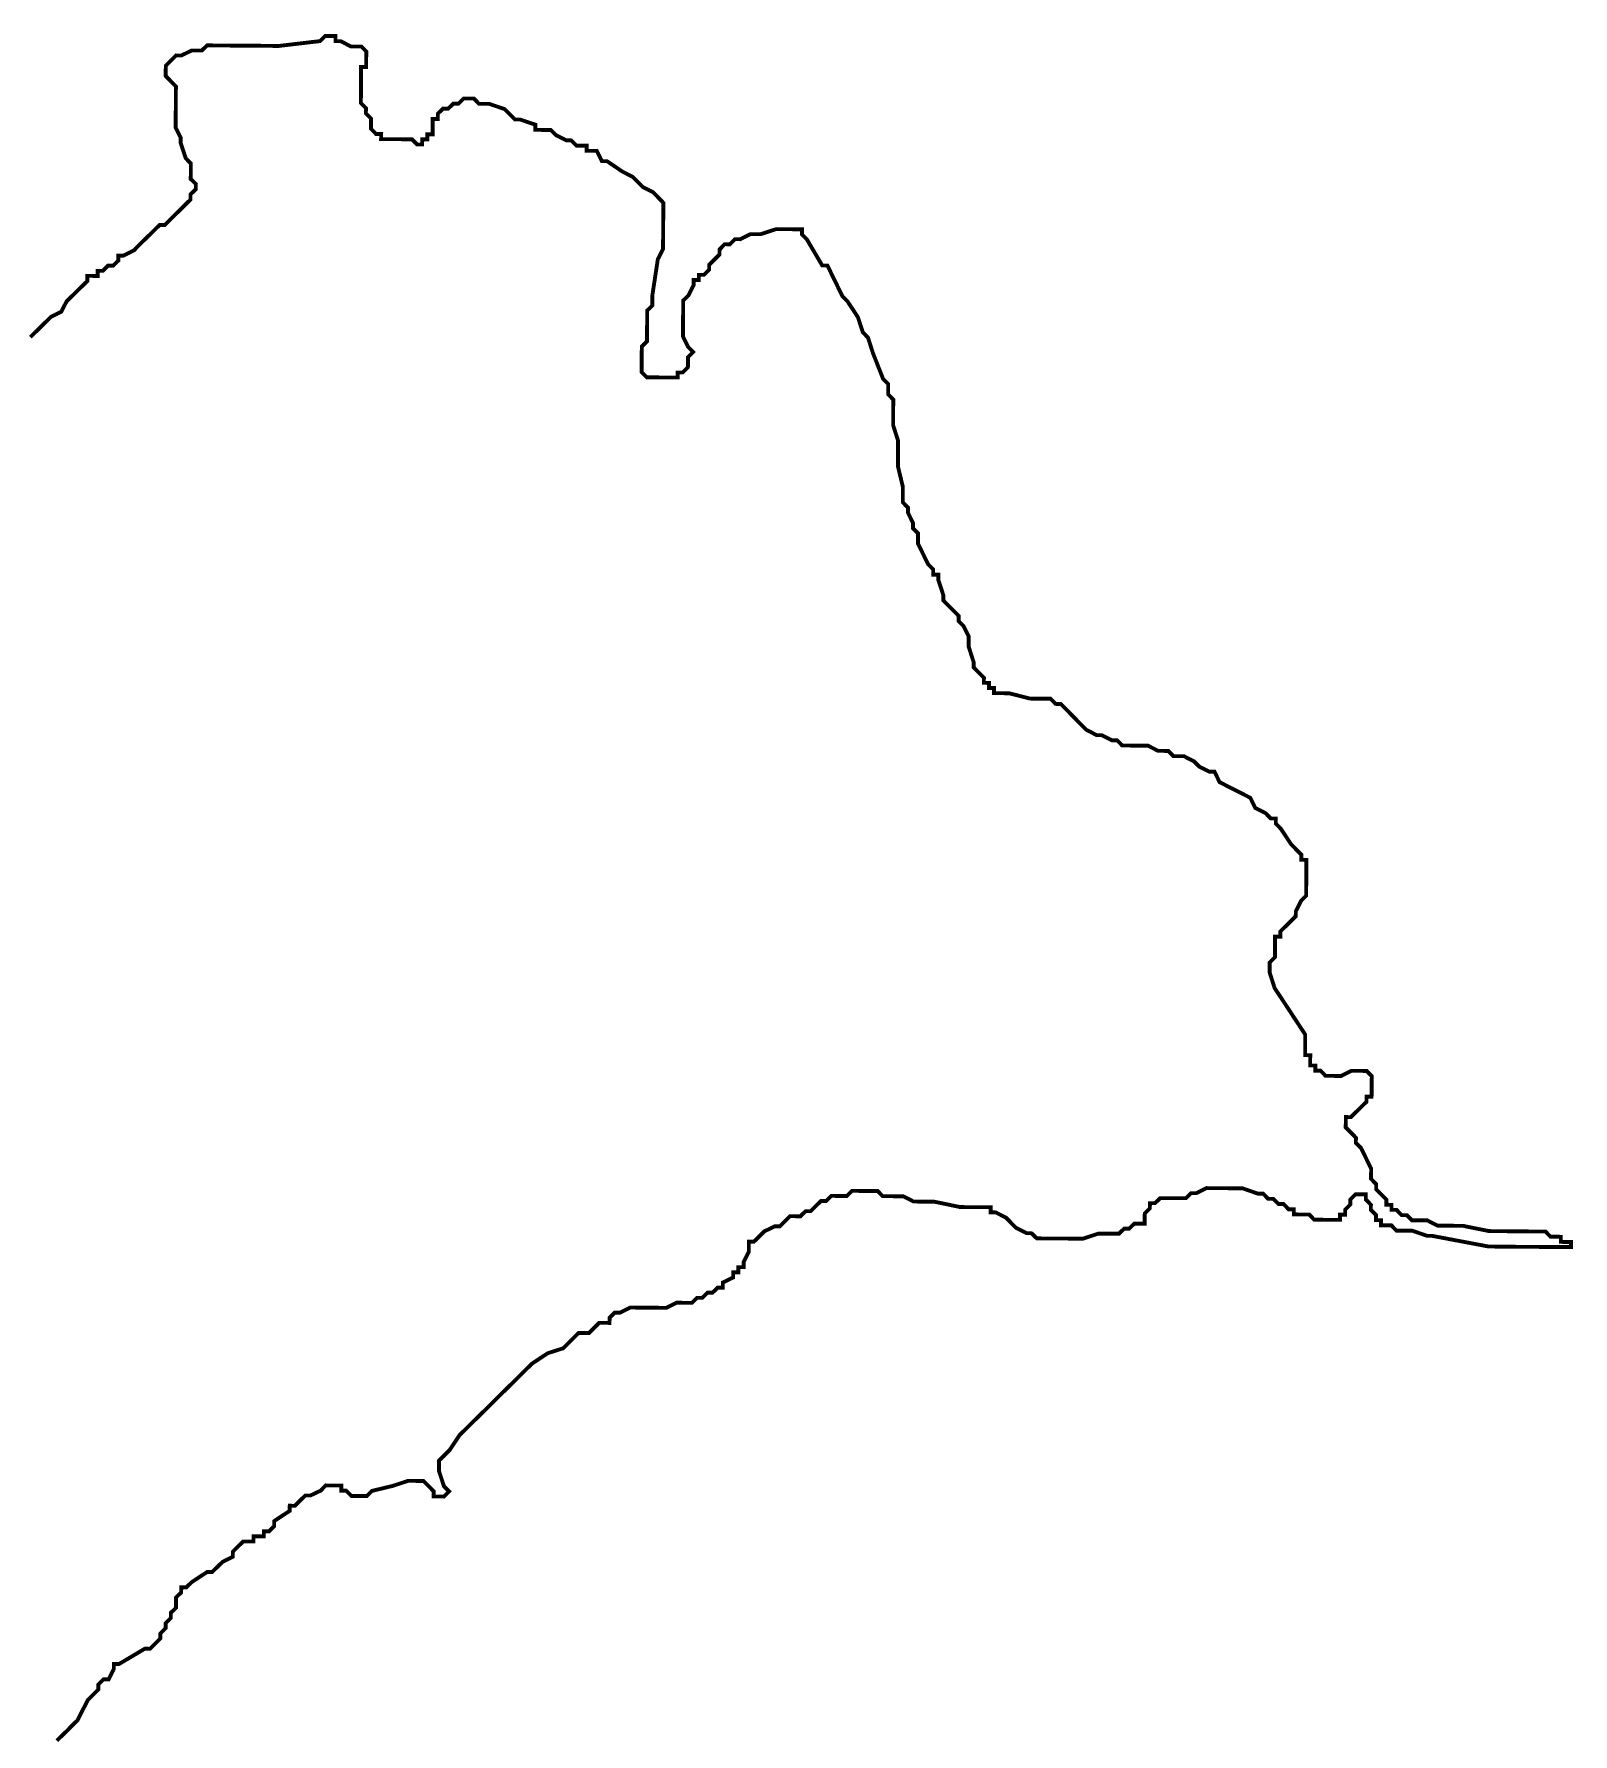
# Model space of a CAD drawing. Header units: metres. Extents: x 290190 to 339802, y 1811045 to 1991312.
# Drawn here: x 316270 to 317484, y 1896976 to 1898316 of the extents above; entities that cross this region are included whole.
import ezdxf

# ---------------------------------------------------------------- set-up
doc = ezdxf.new("R2010")
doc.units = ezdxf.units.M
doc.header["$MEASUREMENT"] = 0
doc.layers.add('HAZARDS LINE', color=1, linetype='Continuous')

msp = doc.modelspace()

# ---------------------------------------------------------------- linework, layer by layer
at = {"layer": 'HAZARDS LINE', "lineweight": 18}
msp.add_lwpolyline([(316288.2, 1896970.6, 3.04, 3.04, 0), (316292.3, 1896974.6, 3.04, 3.04, 0), (316296.4, 1896978.6, 3.04, 3.04, 0), (316300.4, 1896982.7, 3.04, 3.04, 0), (316304.5, 1896986.7, 3.04, 3.04, 0), (316308.6, 1896994.8, 3.04, 3.04, 0), (316312.7, 1897002.8, 3.04, 3.04, 0), (316316.8, 1897006.9, 3.04, 3.04, 0), (316320.9, 1897010.9, 3.04, 3.04, 0), (316320.9, 1897014.9, 3.04, 3.04, 0), (316325, 1897019, 3.04, 3.04, 0), (316329, 1897018.9, 3.04, 3.04, 0), (316333.1, 1897027, 3.04, 3.04, 0), (316333.2, 1897031.1, 3.04, 3.04, 0), (316337.2, 1897031, 3.04, 3.04, 0), (316357.6, 1897043.1, 3.04, 3.04, 0), (316361.6, 1897043, 3.04, 3.04, 0), (316365.7, 1897047.1, 3.04, 3.04, 0), (316369.8, 1897051.1, 3.04, 3.04, 0), (316369.8, 1897055.1, 3.04, 3.04, 0), (316373.9, 1897059.2, 3.04, 3.04, 0), (316373.9, 1897063.2, 3.04, 3.04, 0), (316378, 1897067.2, 3.04, 3.04, 0), (316378, 1897071.3, 3.04, 3.04, 0), (316382.1, 1897075.3, 3.04, 3.04, 0), (316382.1, 1897079.4, 3.04, 3.04, 0), (316382.1, 1897083.4, 3.04, 3.04, 0), (316386.2, 1897087.4, 3.04, 3.04, 0), (316386.3, 1897091.5, 3.04, 3.04, 0), (316390.3, 1897091.5, 3.04, 3.04, 0), (316394.4, 1897095.5, 3.04, 3.04, 0), (316406.6, 1897103.5, 3.04, 3.04, 0), (316410.6, 1897103.5, 3.04, 3.04, 0), (316418.8, 1897111.5, 3.04, 3.04, 0), (316426.9, 1897115.5, 3.04, 3.04, 0), (316427, 1897119.6, 3.04, 3.04, 0), (316431, 1897123.6, 3.04, 3.04, 0), (316435.1, 1897127.6, 3.04, 3.04, 0), (316439.2, 1897127.6, 3.04, 3.04, 0), (316443.2, 1897127.6, 3.04, 3.04, 0), (316443.2, 1897131.6, 3.04, 3.04, 0), (316447.3, 1897131.6, 3.04, 3.04, 0), (316451.3, 1897131.6, 3.04, 3.04, 0), (316451.4, 1897135.6, 3.04, 3.04, 0), (316455.4, 1897135.6, 3.04, 3.04, 0), (316459.5, 1897139.6, 3.04, 3.04, 0), (316459.5, 1897143.7, 3.04, 3.04, 0), (316471.7, 1897151.7, 3.04, 3.04, 0), (316471.8, 1897155.8, 3.04, 3.04, 0), (316475.8, 1897155.7, 3.04, 3.04, 0), (316479.9, 1897159.8, 3.04, 3.04, 0), (316484, 1897163.8, 3.04, 3.04, 0), (316488, 1897163.8, 3.04, 3.04, 0), (316496.2, 1897167.7, 3.04, 3.04, 0), (316500.2, 1897171.8, 3.04, 3.04, 0), (316504.3, 1897171.7, 3.04, 3.04, 0), (316508.3, 1897171.7, 3.04, 3.04, 0), (316512.4, 1897171.7, 3.04, 3.04, 0), (316512.4, 1897167.6, 3.04, 3.04, 0), (316516.4, 1897167.6, 3.04, 3.04, 0), (316520.4, 1897163.5, 3.04, 3.04, 0), (316524.5, 1897163.5, 3.04, 3.04, 0), (316532.6, 1897163.5, 3.04, 3.04, 0), (316536.7, 1897167.5, 3.04, 3.04, 0), (316552.9, 1897171.4, 3.04, 3.04, 0), (316565.1, 1897175.4, 3.04, 3.04, 0), (316569.1, 1897175.4, 3.04, 3.04, 0), (316573.2, 1897175.3, 3.04, 3.04, 0), (316577.2, 1897175.3, 3.04, 3.04, 0), (316581.3, 1897171.2, 3.04, 3.04, 0), (316585.3, 1897167.1, 3.04, 3.04, 0), (316585.3, 1897163.1, 3.04, 3.04, 0), (316589.3, 1897163.1, 3.04, 3.04, 0), (316593.4, 1897163, 3.04, 3.04, 0), (316597.4, 1897167.1, 3.04, 3.04, 0), (316593.4, 1897171.1, 3.04, 3.04, 0), (316589.4, 1897183.3, 3.04, 3.04, 0), (316589.5, 1897191.4, 3.04, 3.04, 0), (316597.7, 1897199.5, 3.04, 3.04, 0), (316605.8, 1897211.6, 3.04, 3.04, 0), (316609.9, 1897215.6, 3.04, 3.04, 0), (316622.2, 1897227.7, 3.04, 3.04, 0), (316630.3, 1897235.7, 3.04, 3.04, 0), (316634.4, 1897239.8, 3.04, 3.04, 0), (316646.6, 1897251.8, 3.04, 3.04, 0), (316662.9, 1897267.9, 3.04, 3.04, 0), (316675.2, 1897276, 3.04, 3.04, 0), (316687.3, 1897279.9, 3.04, 3.04, 0), (316691.4, 1897283.9, 3.04, 3.04, 0), (316695.5, 1897288, 3.04, 3.04, 0), (316699.6, 1897292, 3.04, 3.04, 0), (316707.7, 1897291.9, 3.04, 3.04, 0), (316715.8, 1897300, 3.04, 3.04, 0), (316723.9, 1897299.9, 3.04, 3.04, 0), (316724, 1897304, 3.04, 3.04, 0), (316728, 1897308, 3.04, 3.04, 0), (316732.1, 1897308, 3.04, 3.04, 0), (316740.2, 1897312, 3.04, 3.04, 0), (316744.3, 1897312, 3.04, 3.04, 0), (316752.4, 1897311.9, 3.04, 3.04, 0), (316756.4, 1897311.9, 3.04, 3.04, 0), (316768.6, 1897311.8, 3.04, 3.04, 0), (316776.7, 1897315.8, 3.04, 3.04, 0), (316780.8, 1897315.8, 3.04, 3.04, 0), (316784.8, 1897315.7, 3.04, 3.04, 0), (316788.9, 1897315.7, 3.04, 3.04, 0), (316792.9, 1897319.7, 3.04, 3.04, 0), (316797, 1897319.7, 3.04, 3.04, 0), (316801.1, 1897323.7, 3.04, 3.04, 0), (316805.1, 1897323.7, 3.04, 3.04, 0), (316809.2, 1897327.7, 3.04, 3.04, 0), (316813.2, 1897327.7, 3.04, 3.04, 0), (316813.3, 1897331.8, 3.04, 3.04, 0), (316821.4, 1897335.7, 3.04, 3.04, 0), (316821.4, 1897339.8, 3.04, 3.04, 0), (316825.5, 1897339.8, 3.04, 3.04, 0), (316825.5, 1897343.8, 3.04, 3.04, 0), (316829.6, 1897343.8, 3.04, 3.04, 0), (316829.6, 1897347.8, 3.04, 3.04, 0), (316833.7, 1897355.9, 3.04, 3.04, 0), (316833.7, 1897360, 3.04, 3.04, 0), (316833.8, 1897364, 3.04, 3.04, 0), (316837.8, 1897364, 3.04, 3.04, 0), (316841.9, 1897368, 3.04, 3.04, 0), (316846, 1897372.1, 3.04, 3.04, 0), (316854.1, 1897376, 3.04, 3.04, 0), (316858.1, 1897376, 3.04, 3.04, 0), (316862.2, 1897380, 3.04, 3.04, 0), (316866.3, 1897384.1, 3.04, 3.04, 0), (316870.3, 1897384, 3.04, 3.04, 0), (316874.4, 1897384, 3.04, 3.04, 0), (316878.5, 1897388, 3.04, 3.04, 0), (316882.5, 1897388, 3.04, 3.04, 0), (316890.7, 1897396.1, 3.04, 3.04, 0), (316894.7, 1897396, 3.04, 3.04, 0), (316898.8, 1897400.1, 3.04, 3.04, 0), (316902.9, 1897400, 3.04, 3.04, 0), (316911, 1897400, 3.04, 3.04, 0), (316915, 1897404, 3.04, 3.04, 0), (316919.1, 1897404, 3.04, 3.04, 0), (316923.2, 1897403.9, 3.04, 3.04, 0), (316927.2, 1897403.9, 3.04, 3.04, 0), (316931.3, 1897403.9, 3.04, 3.04, 0), (316935.3, 1897403.9, 3.04, 3.04, 0), (316939.3, 1897399.8, 3.04, 3.04, 0), (316943.4, 1897399.8, 3.04, 3.04, 0), (316955.5, 1897399.7, 3.04, 3.04, 0), (316963.6, 1897395.6, 3.04, 3.04, 0), (316971.7, 1897395.5, 3.04, 3.04, 0), (316975.8, 1897395.5, 3.04, 3.04, 0), (316979.8, 1897395.5, 3.04, 3.04, 0), (317000, 1897391.3, 3.04, 3.04, 0), (317004.1, 1897391.2, 3.04, 3.04, 0), (317016.3, 1897391.2, 3.04, 3.04, 0), (317024.4, 1897391.1, 3.04, 3.04, 0), (317024.3, 1897387.1, 3.04, 3.04, 0), (317028.4, 1897387, 3.04, 3.04, 0), (317036.5, 1897382.9, 3.04, 3.04, 0), (317040.5, 1897378.8, 3.04, 3.04, 0), (317044.5, 1897374.8, 3.04, 3.04, 0), (317052.6, 1897370.7, 3.04, 3.04, 0), (317056.6, 1897370.6, 3.04, 3.04, 0), (317060.7, 1897366.6, 3.04, 3.04, 0), (317064.7, 1897366.5, 3.04, 3.04, 0), (317072.8, 1897366.5, 3.04, 3.04, 0), (317076.9, 1897366.4, 3.04, 3.04, 0), (317080.9, 1897366.4, 3.04, 3.04, 0), (317085, 1897366.4, 3.04, 3.04, 0), (317093.1, 1897366.3, 3.04, 3.04, 0), (317097.1, 1897366.3, 3.04, 3.04, 0), (317109.3, 1897370.3, 3.04, 3.04, 0), (317117.4, 1897370.2, 3.04, 3.04, 0), (317125.5, 1897370.2, 3.04, 3.04, 0), (317129.6, 1897374.2, 3.04, 3.04, 0), (317133.6, 1897374.2, 3.04, 3.04, 0), (317137.7, 1897378.2, 3.04, 3.04, 0), (317141.8, 1897378.2, 3.04, 3.04, 0), (317145.8, 1897378.1, 3.04, 3.04, 0), (317145.8, 1897382.2, 3.04, 3.04, 0), (317145.9, 1897386.2, 3.04, 3.04, 0), (317149.9, 1897390.3, 3.04, 3.04, 0), (317150, 1897394.3, 3.04, 3.04, 0), (317154, 1897394.3, 3.04, 3.04, 0), (317158.1, 1897398.3, 3.04, 3.04, 0), (317162.2, 1897398.3, 3.04, 3.04, 0), (317174.3, 1897398.2, 3.04, 3.04, 0), (317178.4, 1897398.2, 3.04, 3.04, 0), (317182.4, 1897402.2, 3.04, 3.04, 0), (317186.5, 1897402.2, 3.04, 3.04, 0), (317194.6, 1897406.2, 3.04, 3.04, 0), (317198.7, 1897406.1, 3.04, 3.04, 0), (317202.7, 1897406.1, 3.04, 3.04, 0), (317206.8, 1897406.1, 3.04, 3.04, 0), (317210.8, 1897406.1, 3.04, 3.04, 0), (317214.9, 1897406, 3.04, 3.04, 0), (317223, 1897406, 3.04, 3.04, 0), (317235.1, 1897401.8, 3.04, 3.04, 0), (317239.2, 1897401.8, 3.04, 3.04, 0), (317243.2, 1897397.7, 3.04, 3.04, 0), (317247.2, 1897397.7, 3.04, 3.04, 0), (317251.3, 1897393.6, 3.04, 3.04, 0), (317255.3, 1897393.6, 3.04, 3.04, 0), (317259.3, 1897389.5, 3.04, 3.04, 0), (317263.4, 1897389.5, 3.04, 3.04, 0), (317263.4, 1897385.5, 3.04, 3.04, 0), (317267.4, 1897385.4, 3.04, 3.04, 0), (317271.5, 1897385.4, 3.04, 3.04, 0), (317275.5, 1897385.4, 3.04, 3.04, 0), (317279.5, 1897381.3, 3.04, 3.04, 0), (317283.6, 1897381.3, 3.04, 3.04, 0), (317287.6, 1897381.2, 3.04, 3.04, 0), (317291.7, 1897381.2, 3.04, 3.04, 0), (317295.7, 1897381.2, 3.04, 3.04, 0), (317299.8, 1897381.2, 3.04, 3.04, 0), (317299.8, 1897385.2, 3.04, 3.04, 0), (317303.9, 1897385.2, 3.04, 3.04, 0), (317303.9, 1897389.2, 3.04, 3.04, 0), (317308, 1897393.3, 3.04, 3.04, 0), (317308, 1897397.3, 3.04, 3.04, 0), (317312.1, 1897401.3, 3.04, 3.04, 0), (317316.1, 1897401.3, 3.04, 3.04, 0), (317320.2, 1897401.3, 3.04, 3.04, 0), (317320.2, 1897397.2, 3.04, 3.04, 0), (317324.2, 1897393.1, 3.04, 3.04, 0), (317324.1, 1897389.1, 3.04, 3.04, 0), (317328.2, 1897385, 3.04, 3.04, 0), (317328.1, 1897381, 3.04, 3.04, 0), (317332.2, 1897380.9, 3.04, 3.04, 0), (317332.2, 1897376.9, 3.04, 3.04, 0), (317336.2, 1897376.9, 3.04, 3.04, 0), (317340.3, 1897376.8, 3.04, 3.04, 0), (317344.3, 1897372.7, 3.04, 3.04, 0), (317348.3, 1897372.7, 3.04, 3.04, 0), (317356.5, 1897372.7, 3.04, 3.04, 0), (317368.6, 1897368.5, 3.04, 3.04, 0), (317372.6, 1897368.5, 3.04, 3.04, 0), (317417.1, 1897360.1, 3.04, 3.04, 0), (317421.2, 1897360.1, 3.04, 3.04, 0), (317425.2, 1897360, 3.04, 3.04, 0), (317433.3, 1897360, 3.04, 3.04, 0), (317441.4, 1897359.9, 3.04, 3.04, 0), (317453.6, 1897359.9, 3.04, 3.04, 0), (317457.7, 1897359.8, 3.04, 3.04, 0), (317465.8, 1897359.8, 3.04, 3.04, 0), (317477.9, 1897359.7, 3.04, 3.04, 0), (317482, 1897359.7, 3.04, 3.04, 0), (317482, 1897363.7, 3.04, 3.04, 0), (317477.9, 1897363.7, 3.04, 3.04, 0), (317473.9, 1897363.8, 3.04, 3.04, 0), (317473.9, 1897367.8, 3.04, 3.04, 0), (317469.9, 1897367.9, 3.04, 3.04, 0), (317465.8, 1897367.9, 3.04, 3.04, 0), (317461.8, 1897372, 3.04, 3.04, 0), (317457.7, 1897372, 3.04, 3.04, 0), (317453.7, 1897372, 3.04, 3.04, 0), (317449.6, 1897372, 3.04, 3.04, 0), (317445.6, 1897372.1, 3.04, 3.04, 0), (317441.5, 1897372.1, 3.04, 3.04, 0), (317437.5, 1897372.1, 3.04, 3.04, 0), (317429.4, 1897372.2, 3.04, 3.04, 0), (317417.2, 1897372.3, 3.04, 3.04, 0), (317397, 1897376.4, 3.04, 3.04, 0), (317388.9, 1897376.5, 3.04, 3.04, 0), (317384.8, 1897376.5, 3.04, 3.04, 0), (317376.7, 1897376.6, 3.04, 3.04, 0), (317368.7, 1897380.7, 3.04, 3.04, 0), (317360.6, 1897380.7, 3.04, 3.04, 0), (317356.5, 1897380.8, 3.04, 3.04, 0), (317352.5, 1897384.9, 3.04, 3.04, 0), (317348.4, 1897384.9, 3.04, 3.04, 0), (317344.4, 1897389, 3.04, 3.04, 0), (317340.4, 1897389, 3.04, 3.04, 0), (317340.4, 1897393, 3.04, 3.04, 0), (317336.3, 1897393.1, 3.04, 3.04, 0), (317336.4, 1897397.1, 3.04, 3.04, 0), (317332.3, 1897401.2, 3.04, 3.04, 0), (317328.3, 1897405.3, 3.04, 3.04, 0), (317328.3, 1897409.3, 3.04, 3.04, 0), (317324.3, 1897413.4, 3.04, 3.04, 0), (317324.3, 1897417.5, 3.04, 3.04, 0), (317324.4, 1897421.5, 3.04, 3.04, 0), (317320.4, 1897429.6, 3.04, 3.04, 0), (317316.4, 1897437.8, 3.04, 3.04, 0), (317312.3, 1897441.9, 3.04, 3.04, 0), (317312.4, 1897445.9, 3.04, 3.04, 0), (317308.4, 1897450, 3.04, 3.04, 0), (317304.3, 1897454.1, 3.04, 3.04, 0), (317304.4, 1897458.1, 3.04, 3.04, 0), (317304.4, 1897462.2, 3.04, 3.04, 0), (317308.4, 1897462.1, 3.04, 3.04, 0), (317312.5, 1897466.2, 3.04, 3.04, 0), (317316.6, 1897470.2, 3.04, 3.04, 0), (317320.7, 1897474.2, 3.04, 3.04, 0), (317320.7, 1897478.3, 3.04, 3.04, 0), (317324.7, 1897478.2, 3.04, 3.04, 0), (317324.8, 1897482.3, 3.04, 3.04, 0), (317324.8, 1897486.3, 3.04, 3.04, 0), (317324.8, 1897490.4, 3.04, 3.04, 0), (317324.9, 1897494.4, 3.04, 3.04, 0), (317320.8, 1897498.5, 3.04, 3.04, 0), (317316.8, 1897498.6, 3.04, 3.04, 0), (317312.7, 1897498.6, 3.04, 3.04, 0), (317308.7, 1897498.6, 3.04, 3.04, 0), (317300.6, 1897494.6, 3.04, 3.04, 0), (317296.5, 1897494.6, 3.04, 3.04, 0), (317292.4, 1897494.7, 3.04, 3.04, 0), (317288.4, 1897494.7, 3.04, 3.04, 0), (317284.4, 1897498.8, 3.04, 3.04, 0), (317280.3, 1897498.8, 3.04, 3.04, 0), (317280.3, 1897502.8, 3.04, 3.04, 0), (317276.3, 1897502.9, 3.04, 3.04, 0), (317276.3, 1897506.9, 3.04, 3.04, 0), (317276.4, 1897511, 3.04, 3.04, 0), (317272.3, 1897511, 3.04, 3.04, 0), (317272.3, 1897515.1, 3.04, 3.04, 0), (317272.4, 1897527.2, 3.04, 3.04, 0), (317264.4, 1897539.4, 3.04, 3.04, 0), (317256.4, 1897551.6, 3.04, 3.04, 0), (317248.3, 1897563.8, 3.04, 3.04, 0), (317244.4, 1897576, 3.04, 3.04, 0), (317244.4, 1897584.1, 3.04, 3.04, 0), (317248.5, 1897588.2, 3.04, 3.04, 0), (317248.6, 1897596.3, 3.04, 3.04, 0), (317248.6, 1897600.3, 3.04, 3.04, 0), (317248.6, 1897604.4, 3.04, 3.04, 0), (317252.7, 1897604.3, 3.04, 3.04, 0), (317252.7, 1897608.4, 3.04, 3.04, 0), (317256.8, 1897612.4, 3.04, 3.04, 0), (317264.9, 1897620.5, 3.04, 3.04, 0), (317265, 1897624.5, 3.04, 3.04, 0), (317269.1, 1897632.6, 3.04, 3.04, 0), (317273.1, 1897636.6, 3.04, 3.04, 0), (317273.2, 1897644.7, 3.04, 3.04, 0), (317273.2, 1897648.8, 3.04, 3.04, 0), (317273.3, 1897652.8, 3.04, 3.04, 0), (317273.3, 1897656.9, 3.04, 3.04, 0), (317273.3, 1897660.9, 3.04, 3.04, 0), (317273.3, 1897665, 3.04, 3.04, 0), (317269.3, 1897665, 3.04, 3.04, 0), (317269.3, 1897669.1, 3.04, 3.04, 0), (317265.3, 1897673.1, 3.04, 3.04, 0), (317261.3, 1897677.2, 3.04, 3.04, 0), (317253.2, 1897689.4, 3.04, 3.04, 0), (317249.2, 1897693.5, 3.04, 3.04, 0), (317249.2, 1897697.6, 3.04, 3.04, 0), (317245.2, 1897697.6, 3.04, 3.04, 0), (317241.2, 1897701.7, 3.04, 3.04, 0), (317233.1, 1897705.8, 3.04, 3.04, 0), (317229.1, 1897713.9, 3.04, 3.04, 0), (317212.9, 1897722.1, 3.04, 3.04, 0), (317204.9, 1897726.2, 3.04, 3.04, 0), (317200.9, 1897734.4, 3.04, 3.04, 0), (317196.8, 1897734.4, 3.04, 3.04, 0), (317188.8, 1897738.5, 3.04, 3.04, 0), (317184.7, 1897742.6, 3.04, 3.04, 0), (317176.7, 1897746.7, 3.04, 3.04, 0), (317168.5, 1897746.7, 3.04, 3.04, 0), (317164.5, 1897750.8, 3.04, 3.04, 0), (317156.4, 1897750.9, 3.04, 3.04, 0), (317148.3, 1897755, 3.04, 3.04, 0), (317140.2, 1897755, 3.04, 3.04, 0), (317136.2, 1897755, 3.04, 3.04, 0), (317132.1, 1897755.1, 3.04, 3.04, 0), (317128.1, 1897755.1, 3.04, 3.04, 0), (317124.1, 1897759.2, 3.04, 3.04, 0), (317120, 1897759.2, 3.04, 3.04, 0), (317111.9, 1897763.3, 3.04, 3.04, 0), (317107.9, 1897763.3, 3.04, 3.04, 0), (317099.8, 1897767.5, 3.04, 3.04, 0), (317095.8, 1897771.5, 3.04, 3.04, 0), (317083.7, 1897783.8, 3.04, 3.04, 0), (317079.7, 1897787.8, 3.04, 3.04, 0), (317075.6, 1897787.9, 3.04, 3.04, 0), (317071.6, 1897792, 3.04, 3.04, 0), (317063.5, 1897792, 3.04, 3.04, 0), (317055.4, 1897792.1, 3.04, 3.04, 0), (317039.2, 1897796.2, 3.04, 3.04, 0), (317035.2, 1897796.3, 3.04, 3.04, 0), (317031.1, 1897796.3, 3.04, 3.04, 0), (317027.1, 1897796.3, 3.04, 3.04, 0), (317027.1, 1897800.4, 3.04, 3.04, 0), (317023.1, 1897800.4, 3.04, 3.04, 0), (317023.1, 1897804.4, 3.04, 3.04, 0), (317019, 1897804.5, 3.04, 3.04, 0), (317019.1, 1897808.5, 3.04, 3.04, 0), (317015, 1897812.6, 3.04, 3.04, 0), (317011, 1897816.7, 3.04, 3.04, 0), (317011, 1897820.7, 3.04, 3.04, 0), (317007.1, 1897832.9, 3.04, 3.04, 0), (317007.1, 1897841, 3.04, 3.04, 0), (317003.1, 1897849.1, 3.04, 3.04, 0), (316999.1, 1897853.2, 3.04, 3.04, 0), (316999.1, 1897857.3, 3.04, 3.04, 0), (316991.1, 1897865.4, 3.04, 3.04, 0), (316987.1, 1897869.5, 3.04, 3.04, 0), (316987.1, 1897873.6, 3.04, 3.04, 0), (316983.1, 1897885.7, 3.04, 3.04, 0), (316983.1, 1897889.8, 3.04, 3.04, 0), (316979.1, 1897889.8, 3.04, 3.04, 0), (316979.1, 1897893.9, 3.04, 3.04, 0), (316975.1, 1897898, 3.04, 3.04, 0), (316971.1, 1897906.1, 3.04, 3.04, 0), (316967.1, 1897914.2, 3.04, 3.04, 0), (316967.1, 1897918.3, 3.04, 3.04, 0), (316967.2, 1897922.3, 3.04, 3.04, 0), (316963.1, 1897926.4, 3.04, 3.04, 0), (316963.2, 1897930.5, 3.04, 3.04, 0), (316959.2, 1897938.6, 3.04, 3.04, 0), (316959.2, 1897942.6, 3.04, 3.04, 0), (316955.2, 1897946.7, 3.04, 3.04, 0), (316955.2, 1897954.8, 3.04, 3.04, 0), (316955.2, 1897958.9, 3.04, 3.04, 0), (316951.3, 1897975.1, 3.04, 3.04, 0), (316951.4, 1897995.4, 3.04, 3.04, 0), (316947.5, 1898007.6, 3.04, 3.04, 0), (316947.5, 1898015.7, 3.04, 3.04, 0), (316947.6, 1898023.8, 3.04, 3.04, 0), (316947.6, 1898027.8, 3.04, 3.04, 0), (316943.6, 1898031.9, 3.04, 3.04, 0), (316943.6, 1898040, 3.04, 3.04, 0), (316939.6, 1898044.1, 3.04, 3.04, 0), (316931.6, 1898064.4, 3.04, 3.04, 0), (316927.7, 1898076.6, 3.04, 3.04, 0), (316923.7, 1898080.7, 3.04, 3.04, 0), (316919.7, 1898092.8, 3.04, 3.04, 0), (316911.7, 1898105, 3.04, 3.04, 0), (316907.6, 1898109.1, 3.04, 3.04, 0), (316903.6, 1898117.3, 3.04, 3.04, 0), (316895.7, 1898133.5, 3.04, 3.04, 0), (316891.6, 1898133.5, 3.04, 3.04, 0), (316879.6, 1898153.9, 3.04, 3.04, 0), (316875.6, 1898158, 3.04, 3.04, 0), (316875.6, 1898162, 3.04, 3.04, 0), (316871.5, 1898162, 3.04, 3.04, 0), (316867.5, 1898162.1, 3.04, 3.04, 0), (316863.4, 1898162.1, 3.04, 3.04, 0), (316855.3, 1898162.2, 3.04, 3.04, 0), (316843.1, 1898158.2, 3.04, 3.04, 0), (316835, 1898158.2, 3.04, 3.04, 0), (316826.9, 1898154.2, 3.04, 3.04, 0), (316822.9, 1898154.3, 3.04, 3.04, 0), (316818.8, 1898150.2, 3.04, 3.04, 0), (316814.7, 1898150.3, 3.04, 3.04, 0), (316810.7, 1898146.2, 3.04, 3.04, 0), (316810.6, 1898142.2, 3.04, 3.04, 0), (316802.5, 1898134.1, 3.04, 3.04, 0), (316802.4, 1898130.1, 3.04, 3.04, 0), (316798.4, 1898126.1, 3.04, 3.04, 0), (316794.3, 1898126.1, 3.04, 3.04, 0), (316794.3, 1898122, 3.04, 3.04, 0), (316790.2, 1898122.1, 3.04, 3.04, 0), (316790.2, 1898118, 3.04, 3.04, 0), (316786.1, 1898109.9, 3.04, 3.04, 0), (316782, 1898105.9, 3.04, 3.04, 0), (316782, 1898101.9, 3.04, 3.04, 0), (316782, 1898097.8, 3.04, 3.04, 0), (316781.9, 1898093.8, 3.04, 3.04, 0), (316781.9, 1898089.7, 3.04, 3.04, 0), (316781.9, 1898085.7, 3.04, 3.04, 0), (316781.9, 1898081.6, 3.04, 3.04, 0), (316781.8, 1898077.6, 3.04, 3.04, 0), (316785.8, 1898069.4, 3.04, 3.04, 0), (316789.9, 1898065.3, 3.04, 3.04, 0), (316785.8, 1898061.3, 3.04, 3.04, 0), (316785.7, 1898053.2, 3.04, 3.04, 0), (316781.6, 1898049.2, 3.04, 3.04, 0), (316777.6, 1898049.2, 3.04, 3.04, 0), (316777.6, 1898045.2, 3.04, 3.04, 0), (316773.5, 1898045.2, 3.04, 3.04, 0), (316769.5, 1898045.2, 3.04, 3.04, 0), (316765.4, 1898045.2, 3.04, 3.04, 0), (316761.4, 1898045.3, 3.04, 3.04, 0), (316757.3, 1898045.3, 3.04, 3.04, 0), (316753.3, 1898045.3, 3.04, 3.04, 0), (316749.2, 1898049.4, 3.04, 3.04, 0), (316749.3, 1898053.5, 3.04, 3.04, 0), (316749.3, 1898057.5, 3.04, 3.04, 0), (316749.3, 1898061.6, 3.04, 3.04, 0), (316749.3, 1898065.6, 3.04, 3.04, 0), (316749.4, 1898069.7, 3.04, 3.04, 0), (316753.4, 1898073.7, 3.04, 3.04, 0), (316753.5, 1898077.7, 3.04, 3.04, 0), (316753.5, 1898081.8, 3.04, 3.04, 0), (316753.6, 1898098, 3.04, 3.04, 0), (316757.7, 1898102, 3.04, 3.04, 0), (316757.7, 1898110.1, 3.04, 3.04, 0), (316762, 1898138.5, 3.04, 3.04, 0), (316766.1, 1898146.5, 3.04, 3.04, 0), (316766.1, 1898150.6, 3.04, 3.04, 0), (316766.2, 1898158.7, 3.04, 3.04, 0), (316766.2, 1898166.8, 3.04, 3.04, 0), (316766.3, 1898170.9, 3.04, 3.04, 0), (316766.3, 1898179, 3.04, 3.04, 0), (316766.3, 1898183, 3.04, 3.04, 0), (316762.3, 1898187.1, 3.04, 3.04, 0), (316758.3, 1898191.2, 3.04, 3.04, 0), (316750.2, 1898195.3, 3.04, 3.04, 0), (316742.2, 1898203.4, 3.04, 3.04, 0), (316734.1, 1898207.5, 3.04, 3.04, 0), (316722, 1898215.7, 3.04, 3.04, 0), (316717.9, 1898215.8, 3.04, 3.04, 0), (316713.9, 1898223.9, 3.04, 3.04, 0), (316705.8, 1898223.9, 3.04, 3.04, 0), (316705.9, 1898228, 3.04, 3.04, 0), (316697.8, 1898228, 3.04, 3.04, 0), (316693.7, 1898232.1, 3.04, 3.04, 0), (316689.7, 1898232.2, 3.04, 3.04, 0), (316681.6, 1898236.3, 3.04, 3.04, 0), (316677.6, 1898240.3, 3.04, 3.04, 0), (316669.5, 1898240.4, 3.04, 3.04, 0), (316665.4, 1898240.4, 3.04, 3.04, 0), (316665.5, 1898244.5, 3.04, 3.04, 0), (316653.3, 1898248.6, 3.04, 3.04, 0), (316649.3, 1898248.6, 3.04, 3.04, 0), (316645.3, 1898252.7, 3.04, 3.04, 0), (316641.2, 1898256.8, 3.04, 3.04, 0), (316629.1, 1898260.9, 3.04, 3.04, 0), (316625.1, 1898261, 3.04, 3.04, 0), (316621, 1898261, 3.04, 3.04, 0), (316617, 1898265.1, 3.04, 3.04, 0), (316612.9, 1898265.1, 3.04, 3.04, 0), (316608.9, 1898265.1, 3.04, 3.04, 0), (316604.8, 1898261.1, 3.04, 3.04, 0), (316600.8, 1898261.1, 3.04, 3.04, 0), (316596.7, 1898257.1, 3.04, 3.04, 0), (316592.6, 1898257.1, 3.04, 3.04, 0), (316588.5, 1898253.1, 3.04, 3.04, 0), (316588.5, 1898249, 3.04, 3.04, 0), (316584.5, 1898249.1, 3.04, 3.04, 0), (316584.4, 1898245, 3.04, 3.04, 0), (316584.4, 1898241, 3.04, 3.04, 0), (316584.4, 1898236.9, 3.04, 3.04, 0), (316580.3, 1898236.9, 3.04, 3.04, 0), (316580.3, 1898232.9, 3.04, 3.04, 0), (316576.3, 1898232.9, 3.04, 3.04, 0), (316576.2, 1898228.9, 3.04, 3.04, 0), (316572.2, 1898228.9, 3.04, 3.04, 0), (316568.2, 1898233, 3.04, 3.04, 0), (316564.1, 1898233, 3.04, 3.04, 0), (316551.9, 1898233.1, 3.04, 3.04, 0), (316547.9, 1898233.1, 3.04, 3.04, 0), (316543.8, 1898233.1, 3.04, 3.04, 0), (316543.9, 1898237.2, 3.04, 3.04, 0), (316539.8, 1898237.2, 3.04, 3.04, 0), (316535.8, 1898241.3, 3.04, 3.04, 0), (316535.8, 1898249.4, 3.04, 3.04, 0), (316531.8, 1898253.5, 3.04, 3.04, 0), (316531.9, 1898257.5, 3.04, 3.04, 0), (316527.8, 1898261.6, 3.04, 3.04, 0), (316527.9, 1898265.7, 3.04, 3.04, 0), (316527.9, 1898269.7, 3.04, 3.04, 0), (316527.9, 1898273.8, 3.04, 3.04, 0), (316528, 1898281.9, 3.04, 3.04, 0), (316528, 1898290, 3.04, 3.04, 0), (316532.1, 1898289.9, 3.04, 3.04, 0), (316532.1, 1898294, 3.04, 3.04, 0), (316532.1, 1898298, 3.04, 3.04, 0), (316532.2, 1898302.1, 3.04, 3.04, 0), (316528.1, 1898306.2, 3.04, 3.04, 0), (316524.1, 1898306.2, 3.04, 3.04, 0), (316520, 1898306.2, 3.04, 3.04, 0), (316512, 1898310.3, 3.04, 3.04, 0), (316507.9, 1898310.4, 3.04, 3.04, 0), (316507.9, 1898314.4, 3.04, 3.04, 0), (316503.9, 1898314.4, 3.04, 3.04, 0), (316499.8, 1898314.5, 3.04, 3.04, 0), (316495.7, 1898310.4, 3.04, 3.04, 0), (316463.3, 1898306.6, 3.04, 3.04, 0), (316459.3, 1898306.6, 3.04, 3.04, 0), (316451.2, 1898306.7, 3.04, 3.04, 0), (316443.1, 1898306.8, 3.04, 3.04, 0), (316434.9, 1898306.8, 3.04, 3.04, 0), (316430.9, 1898306.8, 3.04, 3.04, 0), (316422.8, 1898306.9, 3.04, 3.04, 0), (316418.7, 1898306.9, 3.04, 3.04, 0), (316414.7, 1898306.9, 3.04, 3.04, 0), (316410.6, 1898307, 3.04, 3.04, 0), (316406.6, 1898307, 3.04, 3.04, 0), (316402.5, 1898303, 3.04, 3.04, 0), (316398.5, 1898303, 3.04, 3.04, 0), (316394.4, 1898303, 3.04, 3.04, 0), (316386.3, 1898299, 3.04, 3.04, 0), (316382.2, 1898299.1, 3.04, 3.04, 0), (316378.1, 1898295, 3.04, 3.04, 0), (316374.1, 1898291, 3.04, 3.04, 0), (316374, 1898287, 3.04, 3.04, 0), (316374, 1898282.9, 3.04, 3.04, 0), (316378, 1898278.8, 3.04, 3.04, 0), (316382.1, 1898274.7, 3.04, 3.04, 0), (316382, 1898270.7, 3.04, 3.04, 0), (316382, 1898266.6, 3.04, 3.04, 0), (316382, 1898258.5, 3.04, 3.04, 0), (316381.9, 1898254.5, 3.04, 3.04, 0), (316381.9, 1898246.4, 3.04, 3.04, 0), (316381.8, 1898242.3, 3.04, 3.04, 0), (316385.8, 1898234.2, 3.04, 3.04, 0), (316385.8, 1898230.1, 3.04, 3.04, 0), (316389.8, 1898218, 3.04, 3.04, 0), (316393.8, 1898213.9, 3.04, 3.04, 0), (316393.8, 1898205.8, 3.04, 3.04, 0), (316393.7, 1898201.7, 3.04, 3.04, 0), (316397.8, 1898197.7, 3.04, 3.04, 0), (316397.7, 1898193.6, 3.04, 3.04, 0), (316393.6, 1898189.6, 3.04, 3.04, 0), (316393.6, 1898185.5, 3.04, 3.04, 0), (316389.5, 1898181.5, 3.04, 3.04, 0), (316385.5, 1898177.5, 3.04, 3.04, 0), (316377.3, 1898169.4, 3.04, 3.04, 0), (316373.2, 1898165.4, 3.04, 3.04, 0), (316369.2, 1898165.4, 3.04, 3.04, 0), (316361, 1898157.4, 3.04, 3.04, 0), (316356.9, 1898153.4, 3.04, 3.04, 0), (316348.8, 1898145.3, 3.04, 3.04, 0), (316340.7, 1898141.3, 3.04, 3.04, 0), (316336.6, 1898141.3, 3.04, 3.04, 0), (316336.6, 1898137.3, 3.04, 3.04, 0), (316332.5, 1898133.3, 3.04, 3.04, 0), (316328.4, 1898133.3, 3.04, 3.04, 0), (316324.4, 1898129.3, 3.04, 3.04, 0), (316320.3, 1898129.3, 3.04, 3.04, 0), (316320.3, 1898125.2, 3.04, 3.04, 0), (316316.2, 1898125.3, 3.04, 3.04, 0), (316312.2, 1898125.3, 3.04, 3.04, 0), (316312.2, 1898121.2, 3.04, 3.04, 0), (316308.1, 1898117.2, 3.04, 3.04, 0), (316299.9, 1898109.2, 3.04, 3.04, 0), (316295.8, 1898105.1, 3.04, 3.04, 0), (316291.7, 1898097.1, 3.04, 3.04, 0), (316283.6, 1898093.1, 3.04, 3.04, 0), (316275.4, 1898085, 3.04, 3.04, 0), (316267.3, 1898077, 3.04, 3.04, 0)], format="xyseb", dxfattribs=at)

doc.saveas('drawing.dxf')
